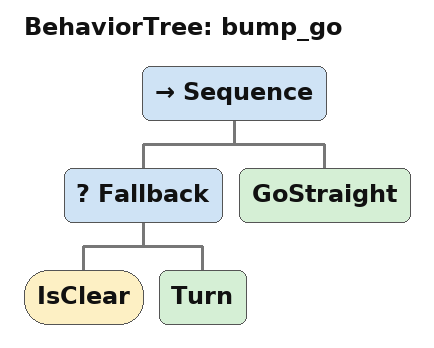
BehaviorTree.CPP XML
<?xml version="1.0" encoding="UTF-8"?>
<root BTCPP_format="4">
    <BehaviorTree ID="bump_go">
        <Sequence>
            <Fallback>
                <IsClear/>
                <Turn/>
            </Fallback>
            <GoStraight/>
        </Sequence>
    </BehaviorTree>

</root>
